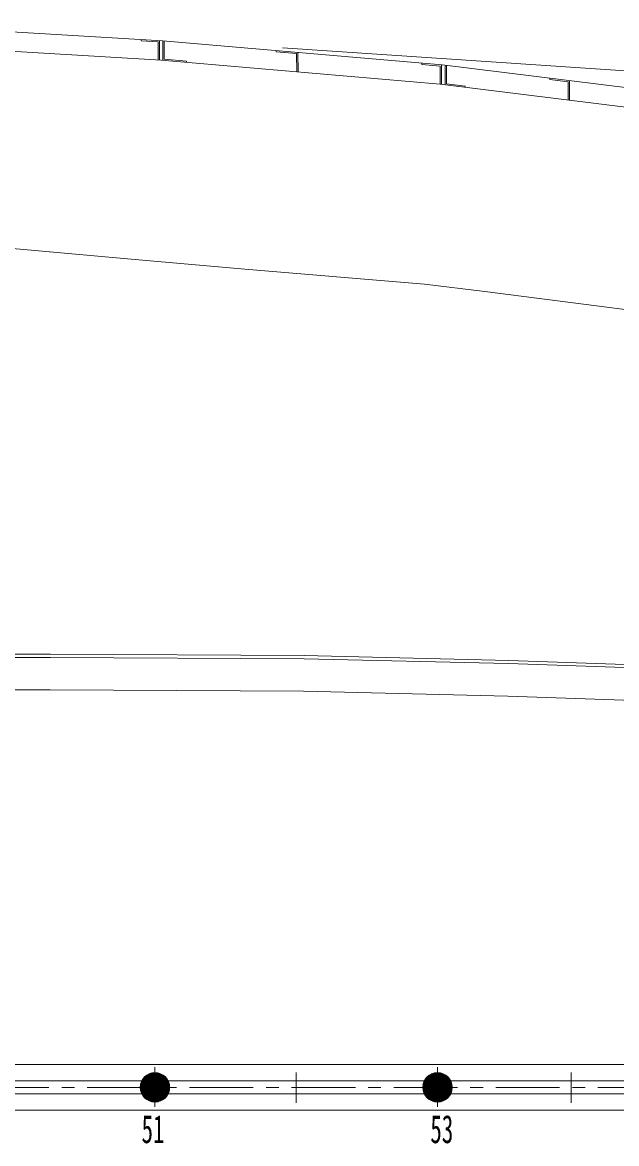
# Model space of a CAD drawing. Units: millimetres, scale not verified. Extents: x -28714 to 28714, y -20310 to 20310.
# Drawn here: x 7639 to 9966, y -10361 to -5972 of the extents above; entities that cross this region are included whole.
import ezdxf
from ezdxf.enums import TextEntityAlignment as Align

# ---------------------------------------------------------------- set-up
doc = ezdxf.new("R2010")
doc.units = ezdxf.units.MM
doc.header["$LTSCALE"] = 50
doc.linetypes.add('CHAIN1', pattern=[8, 5, -1, 1, -1])
for name, color, linetype, lineweight in [('0-0_0', 3, 'Continuous', 18), ('0-1', 4, 'CHAIN1', 18), ('0-2_寸法', 2, 'Continuous', 18)]:
    doc.layers.add(name, color=color, linetype=linetype, lineweight=lineweight)
doc.styles.add('ＭＳ ゴシック', font='')
doc.styles.get('ＭＳ ゴシック').set_extended_font_data('MS Gothic')

msp = doc.modelspace()

# ---------------------------------------------------------------- linework, layer by layer
at = {"layer": '0-0_0'}
for p, q in [((8103.95, -6044.11), (8103.95, -6039.02)), ((8175.76, -6043.28), (8175.76, -6119.61)), ((8188.67, -6120.56), (8188.67, -6044.07)), ((8633.11, -6087.69), (8633.04, -6082.58)), ((8717.79, -6089.93), (8718.77, -6166.5)), ((8281.11, -6128.57), (8281.11, -6123.47)), ((9203.82, -6137.15), (9203.82, -6132.05)), ((9279.94, -6138.65), (9279.94, -6215.3)), ((9294.32, -6217.08), (9294.32, -6140.3)), ((9372.92, -6226.8), (9372.92, -6221.68)), ((9704.87, -6196.17), (9704.87, -6191.05)), ((9781.54, -6200.53), (9781.54, -6277.31)), ((19324.21, -10052.4), (-12307.01, -10052.4)), ((8100.36, -10137.91), (8154.48, -10083.79)), ((8100.87, -10132.9), (8149.47, -10084.3)), ((8101.45, -10141.3), (8157.87, -10084.88)), ((8101.98, -10127.3), (8143.87, -10085.41)), ((8104.05, -10120.75), (8137.32, -10087.48)), ((8105.94, -10141.3), (8157.87, -10089.37)), ((8108.2, -10112.1), (8128.67, -10091.63)), ((8110.43, -10141.3), (8157.87, -10093.87)), ((8157.87, -10062.13), (8157.87, -10217.36)), ((8157.87, -10084.88), (8159.06, -10083.7)), ((8157.87, -10089.37), (8163.3, -10083.94)), ((8157.87, -10093.87), (8167.27, -10084.46)), ((8157.87, -10098.36), (8171.02, -10085.21)), ((8157.87, -10102.85), (8174.56, -10086.16)), ((8157.87, -10107.34), (8177.92, -10087.29)), ((8157.87, -10111.83), (8181.11, -10088.58)), ((8157.87, -10116.32), (8184.15, -10090.03)), ((8157.87, -10120.81), (8187.05, -10091.62)), ((8157.87, -10125.3), (8189.81, -10093.35)), ((8711.45, -10201.88), (8711.45, -10082.8)), ((9207.13, -10137.91), (9261.25, -10083.79)), ((9207.65, -10132.9), (9256.25, -10084.3)), ((9208.23, -10141.3), (9264.65, -10084.88)), ((9208.76, -10127.3), (9250.65, -10085.41)), ((9210.82, -10120.75), (9244.09, -10087.48)), ((9212.72, -10141.3), (9264.65, -10089.37)), ((9214.98, -10112.1), (9235.45, -10091.63)), ((9217.21, -10141.3), (9264.65, -10093.87)), ((9264.65, -10062.13), (9264.65, -10217.36)), ((9264.65, -10084.88), (9265.83, -10083.7)), ((9264.65, -10089.37), (9270.08, -10083.94)), ((9264.65, -10093.87), (9274.05, -10084.46)), ((9264.65, -10098.36), (9277.79, -10085.21)), ((9264.65, -10102.85), (9281.34, -10086.16)), ((9264.65, -10107.34), (9284.69, -10087.29)), ((9264.65, -10111.83), (9287.89, -10088.58)), ((9264.65, -10116.32), (9290.93, -10090.03)), ((9264.65, -10120.81), (9293.83, -10091.62)), ((9264.65, -10125.3), (9296.59, -10093.35)), ((9788.57, -10201.88), (9788.57, -10082.8)), ((19346.58, -10115.9), (956.46, -10115.9)), ((8114.92, -10141.3), (8157.87, -10098.36)), ((8119.41, -10141.3), (8157.87, -10102.85)), ((8123.9, -10141.3), (8157.87, -10107.34)), ((8128.39, -10141.3), (8157.87, -10111.83)), ((8132.88, -10141.3), (8157.87, -10116.32)), ((8137.37, -10141.3), (8157.87, -10120.81)), ((8141.86, -10141.3), (8157.87, -10125.3)), ((8146.35, -10141.3), (8157.87, -10129.79)), ((8150.84, -10141.3), (8157.87, -10134.28)), ((8157.87, -10129.79), (8192.44, -10095.21)), ((8157.87, -10134.28), (8194.94, -10097.2)), ((8157.87, -10138.77), (8197.32, -10099.31)), ((8159.83, -10141.3), (8199.57, -10101.55)), ((8164.32, -10141.3), (8201.7, -10103.91)), ((8168.81, -10141.3), (8203.71, -10106.4)), ((8173.3, -10141.3), (8205.58, -10109.01)), ((8177.79, -10141.3), (8207.33, -10111.76)), ((8182.28, -10141.3), (8208.94, -10114.64)), ((8186.77, -10141.3), (8210.41, -10117.66)), ((8191.26, -10141.3), (8211.72, -10120.83)), ((8195.75, -10141.3), (8212.88, -10124.17)), ((8200.24, -10141.3), (8213.85, -10127.69)), ((8204.73, -10141.3), (8214.63, -10131.4)), ((8209.22, -10141.3), (8215.17, -10135.34)), ((9221.7, -10141.3), (9264.65, -10098.36)), ((9226.19, -10141.3), (9264.65, -10102.85)), ((9230.68, -10141.3), (9264.65, -10107.34)), ((9235.17, -10141.3), (9264.65, -10111.83)), ((9239.66, -10141.3), (9264.65, -10116.32)), ((9244.15, -10141.3), (9264.65, -10120.81)), ((9248.64, -10141.3), (9264.65, -10125.3)), ((9253.13, -10141.3), (9264.65, -10129.79)), ((9257.62, -10141.3), (9264.65, -10134.28)), ((9264.65, -10129.79), (9299.22, -10095.21)), ((9264.65, -10134.28), (9301.72, -10097.2)), ((9264.65, -10138.77), (9304.1, -10099.31)), ((9266.6, -10141.3), (9306.35, -10101.55)), ((9271.09, -10141.3), (9308.48, -10103.91)), ((9275.58, -10141.3), (9310.49, -10106.4)), ((9280.07, -10141.3), (9312.36, -10109.01)), ((9284.56, -10141.3), (9314.11, -10111.76)), ((9289.05, -10141.3), (9315.72, -10114.64)), ((9293.54, -10141.3), (9317.19, -10117.66)), ((9298.03, -10141.3), (9318.5, -10120.83)), ((9302.52, -10141.3), (9319.65, -10124.17)), ((9307.01, -10141.3), (9320.63, -10127.69)), ((9311.5, -10141.3), (9321.4, -10131.4)), ((9315.99, -10141.3), (9321.95, -10135.34)), ((19346.58, -10166.7), (956.46, -10166.7)), ((8100.27, -10142.49), (8101.45, -10141.3)), ((8100.51, -10146.73), (8105.94, -10141.3)), ((8101.03, -10150.71), (8110.43, -10141.3)), ((8101.78, -10154.45), (8114.92, -10141.3)), ((8102.73, -10157.99), (8119.41, -10141.3)), ((8103.86, -10161.35), (8123.9, -10141.3)), ((8105.15, -10164.54), (8128.39, -10141.3)), ((8106.6, -10167.58), (8132.88, -10141.3)), ((8108.19, -10170.48), (8137.37, -10141.3)), ((8109.92, -10173.24), (8141.86, -10141.3)), ((8111.78, -10175.87), (8146.35, -10141.3)), ((8113.77, -10178.38), (8150.84, -10141.3)), ((8115.88, -10180.75), (8155.34, -10141.3)), ((8118.12, -10183.01), (8157.87, -10143.26)), ((8120.48, -10185.13), (8157.87, -10147.75)), ((8122.97, -10187.14), (8157.87, -10152.24)), ((8125.58, -10189.02), (8157.87, -10156.73)), ((8128.32, -10190.76), (8157.87, -10161.22)), ((8131.2, -10192.37), (8157.87, -10165.71)), ((8134.23, -10193.84), (8157.87, -10170.2)), ((8137.4, -10195.16), (8157.87, -10174.69)), ((8140.74, -10196.31), (8157.87, -10179.18)), ((8155.34, -10141.3), (8157.87, -10138.77)), ((8157.87, -10143.26), (8159.83, -10141.3)), ((8157.87, -10147.75), (8164.32, -10141.3)), ((8157.87, -10152.24), (8168.81, -10141.3)), ((8157.87, -10156.73), (8173.3, -10141.3)), ((8157.87, -10161.22), (8177.79, -10141.3)), ((8157.87, -10165.71), (8182.28, -10141.3)), ((8157.87, -10170.2), (8186.77, -10141.3)), ((8157.87, -10174.69), (8191.26, -10141.3)), ((8157.87, -10179.18), (8195.75, -10141.3)), ((8157.87, -10183.67), (8200.24, -10141.3)), ((8157.87, -10188.16), (8204.73, -10141.3)), ((8157.87, -10192.65), (8209.22, -10141.3)), ((8157.87, -10197.14), (8213.71, -10141.3)), ((8160.65, -10198.85), (8215.42, -10144.08)), ((8165.59, -10198.39), (8214.96, -10149.02)), ((8171.1, -10197.37), (8213.94, -10154.54)), ((8177.5, -10195.47), (8212.03, -10160.93)), ((8185.73, -10191.73), (8208.3, -10169.16)), ((8213.71, -10141.3), (8215.46, -10139.55)), ((9207.04, -10142.49), (9208.23, -10141.3)), ((9207.29, -10146.73), (9212.72, -10141.3)), ((9207.81, -10150.71), (9217.21, -10141.3)), ((9208.55, -10154.45), (9221.7, -10141.3)), ((9209.5, -10157.99), (9226.19, -10141.3)), ((9210.63, -10161.35), (9230.68, -10141.3)), ((9211.93, -10164.54), (9235.17, -10141.3)), ((9213.38, -10167.58), (9239.66, -10141.3)), ((9214.97, -10170.48), (9244.15, -10141.3)), ((9216.7, -10173.24), (9248.64, -10141.3)), ((9218.56, -10175.87), (9253.13, -10141.3)), ((9220.55, -10178.38), (9257.62, -10141.3)), ((9222.66, -10180.75), (9262.11, -10141.3)), ((9224.9, -10183.01), (9264.65, -10143.26)), ((9227.26, -10185.13), (9264.65, -10147.75)), ((9229.74, -10187.14), (9264.65, -10152.24)), ((9232.36, -10189.02), (9264.65, -10156.73)), ((9235.1, -10190.76), (9264.65, -10161.22)), ((9237.98, -10192.37), (9264.65, -10165.71)), ((9241, -10193.84), (9264.65, -10170.2)), ((9244.18, -10195.16), (9264.65, -10174.69)), ((9247.52, -10196.31), (9264.65, -10179.18)), ((9262.11, -10141.3), (9264.65, -10138.77)), ((9264.65, -10143.26), (9266.6, -10141.3)), ((9264.65, -10147.75), (9271.09, -10141.3)), ((9264.65, -10152.24), (9275.58, -10141.3)), ((9264.65, -10156.73), (9280.07, -10141.3)), ((9264.65, -10161.22), (9284.56, -10141.3)), ((9264.65, -10165.71), (9289.05, -10141.3)), ((9264.65, -10170.2), (9293.54, -10141.3)), ((9264.65, -10174.69), (9298.03, -10141.3)), ((9264.65, -10179.18), (9302.52, -10141.3)), ((9264.65, -10183.67), (9307.01, -10141.3)), ((9264.65, -10188.16), (9311.5, -10141.3)), ((9264.65, -10192.65), (9315.99, -10141.3)), ((9264.65, -10197.14), (9320.48, -10141.3)), ((9267.43, -10198.85), (9322.19, -10144.08)), ((9272.37, -10198.39), (9321.74, -10149.02)), ((9277.88, -10197.37), (9320.72, -10154.54)), ((9284.28, -10195.47), (9318.81, -10160.93)), ((9292.5, -10191.73), (9315.08, -10169.16)), ((9320.48, -10141.3), (9322.23, -10139.55)), ((8144.25, -10197.28), (8157.87, -10183.67)), ((8147.97, -10198.06), (8157.87, -10188.16)), ((8151.91, -10198.61), (8157.87, -10192.65)), ((8156.12, -10198.89), (8157.87, -10197.14)), ((9251.03, -10197.28), (9264.65, -10183.67)), ((9254.75, -10198.06), (9264.65, -10188.16)), ((9258.69, -10198.61), (9264.65, -10192.65)), ((9262.9, -10198.89), (9264.65, -10197.14)), ((19324.21, -10230.2), (-12307.01, -10230.2))]:
    msp.add_line(p, q, dxfattribs=at)
for points in [[(6980.68, -5972.38), (8187.75, -6043.99), (9283.39, -6138.95), (10390.95, -6275.87), (11497.55, -6441.17), (12596, -6643.67), (13729.23, -6915.5), (14829.97, -7247.36), (15903.57, -7633.59), (17005.41, -8114.13)], [(6976.94, -6048.49), (8182.2, -6120), (9275.42, -6214.74), (10380.64, -6351.37), (11485.01, -6516.34), (12580.19, -6718.24), (13709.33, -6989.09), (14806.05, -7319.74), (15875.41, -7704.44), (17003.08, -8196.25)], [(8103.95, -6044.11), (8170.68, -6048.07), (8170.68, -6119.31)], [(8193.75, -6044.51), (8193.75, -6115.9), (8281.11, -6123.47)], [(8633.11, -6087.69), (8712.77, -6094.59), (8713.68, -6166.06)], [(13571.18, -6554.01), (12571.71, -6393.57), (11070.61, -6233.46), (8657.65, -6071.97)], [(9203.82, -6137.15), (9274.86, -6143.31), (9274.86, -6214.7)], [(9299.4, -6140.3), (9299.4, -6212.59), (9372.92, -6221.68)], [(9704.87, -6196.17), (9776.46, -6205.02), (9776.46, -6276.68)], [(7439.41, -6843.5), (8050.6, -6897.67), (8510.52, -6938.39), (9213.78, -6997.02), (9450.33, -7025.1), (10467.52, -7156.12), (11253.83, -7260.69), (12080.52, -7399.17), (13097.14, -7605.31), (14128.92, -7846.09), (15070.67, -8091.93), (15885.03, -8336.69), (17003.08, -8738.24), (18266.97, -9234.19)], [(17003.08, -9232.17), (15889.4, -8985.49), (14634.79, -8799.18), (13195.78, -8646.68), (11286.32, -8529.72), (9543.52, -8469.96), (8742.06, -8450.68), (7748.23, -8445.79), (6536.93, -8445.79), (5337.16, -8445.79), (4237.92, -8454.81), (3274.66, -8454.81), (2393.85, -8468.42), (1282.32, -8475.15), (338.48, -8478.49), (-784.99, -8476.18), (-1315.07, -8475.21), (-1899.87, -8460.42), (-2462.07, -8446.21), (-3019.71, -8441.85), (-3395.03, -8426.8)], [(17000.33, -9244.57), (15887.09, -8997.99), (14633.19, -8811.79), (13194.72, -8659.34), (11285.71, -8542.41), (9543.15, -8482.65), (8741.87, -8463.38), (7748.2, -8458.49), (6536.93, -8458.49), (5337.21, -8458.49), (4237.97, -8467.51), (3274.75, -8467.51), (2393.98, -8481.12), (1282.38, -8487.85), (338.49, -8491.19), (-785.02, -8488.88), (-1315.24, -8487.91), (-1900.19, -8473.12), (-2462.28, -8458.9), (-3020.01, -8454.55), (-3395.54, -8439.49)], [(16972.87, -9368.57), (15864, -9122.95), (14617.16, -8937.8), (13184.14, -8785.93), (11279.65, -8669.28), (9539.45, -8609.6), (8740.03, -8590.37), (7747.89, -8585.49), (6536.93, -8585.49), (5337.73, -8585.49), (4238.49, -8594.51), (3275.74, -8594.51), (2395.35, -8608.11), (1282.99, -8614.85), (338.58, -8618.19), (-785.28, -8615.88), (-1316.96, -8614.91), (-1903.4, -8600.08), (-2464.38, -8585.89), (-3023.05, -8581.53), (-3400.63, -8566.39)]]:
    msp.add_lwpolyline(points, dxfattribs=at)
for centre in [(8157.87, -10141.3), (9264.65, -10141.3)]:
    msp.add_circle(centre, 57.61, dxfattribs=at)
at = {"layer": '0-1'}
msp.add_line((22142.93, -10141.3), (-21383.31, -10141.3), dxfattribs=at)

# ---------------------------------------------------------------- texts
at = {"layer": '0-2_寸法', "style": 'ＭＳ ゴシック', "width": 0.6}
for s, p in [('51', (8105.51, -10392.58)), ('53', (9236.59, -10392.58))]:
    msp.add_text(s, height=110, dxfattribs=at).set_placement(p, align=Align.BOTTOM_LEFT)

doc.saveas('drawing.dxf')
